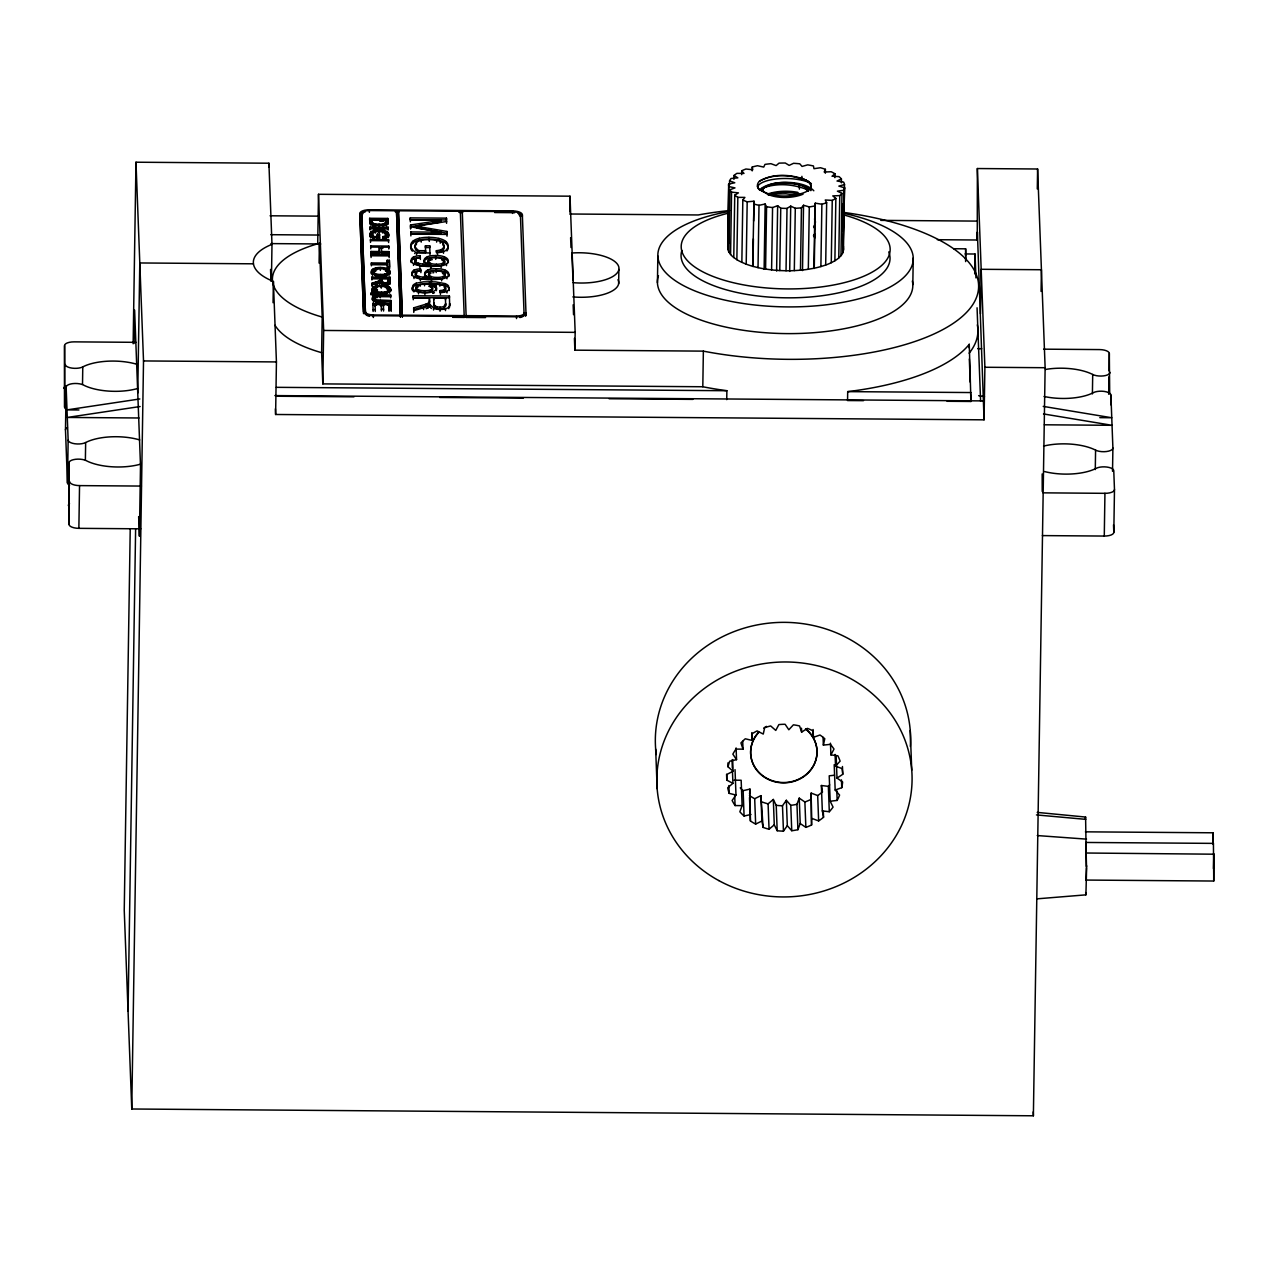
<?xml version="1.0" encoding="UTF-8"?>
<svg xmlns="http://www.w3.org/2000/svg" width="1278" height="1278" viewBox="0 0 1278 1278"><rect width="100%" height="100%" fill="white"/><g stroke="black" fill="none" stroke-linecap="round" stroke-linejoin="round"><path stroke-width="1.5" d="M1085.996 854.471L1085.853 842.458L1213.509 843.384M1213.285 844.039L1213.11 832.793L1085.421 831.834M1086.396 866.196L1086.22 853.017L1213.972 854.199L1213.701 881.037L1086.012 880.063L1085.917 878.593M1086.38 867.155L1085.597 817.057L1037.225 812.393M1086.667 865.845L1085.901 894.856L1085.677 892.571M1086.38 868.113L1086.044 880.031M412.81 290.825A15.464 6.039 0.9 0 1 412.315 289.211L412.778 287.39A14.058 5.495 0.9 0 1 416.181 284.978L430.91 283.46L444.968 285.377A13.259 5.176 0.9 0 1 448.418 287.534L449.265 289.355M412.267 289.211L412.794 285.617A14.058 5.495 0.9 0 1 416.213 283.205L423.353 281.847L435.67 281.895L445 283.604L444.968 285.377M424.232 262.597A13.643 5.336 0.9 0 1 424.184 262.134L424.168 261.878A13.323 5.208 0.9 0 1 427.235 258.603A10.655 4.169 0.9 0 1 432.699 257.357L438.466 257.373A10.911 4.265 0.9 0 1 444.345 258.635L444.76 258.827A13.738 5.368 0.9 0 1 448.003 261.559M424.168 262.134L424.2 260.089A13.323 5.208 0.9 0 1 427.267 256.83A10.655 4.169 0.9 0 1 432.731 255.584L438.482 255.584A10.911 4.265 0.9 0 1 444.361 256.862L444.76 258.827M448.77 275.824L448.546 272.949A13.738 5.368 0.9 0 0 445.319 270.217L444.856 270.041A10.911 4.265 0.9 0 0 438.993 268.763L433.242 268.763A10.655 4.169 0.9 0 0 427.826 270.025A13.323 5.208 0.9 0 0 424.727 273.268L424.695 273.524A13.643 5.336 0.9 0 0 426.085 275.856A11.678 4.553 0.9 0 0 429.568 277.582L429.504 279.355A11.678 4.553 0.9 0 1 426.117 277.63A13.643 5.336 0.9 0 1 424.679 275.313L424.679 275.058A13.323 5.208 0.9 0 1 427.731 271.783A10.655 4.169 0.9 0 1 433.21 270.537L438.961 270.537A10.911 4.265 0.9 0 1 444.84 271.815L445.255 272.006A13.738 5.368 0.9 0 1 448.498 274.738L448.77 275.824A16.023 6.262 0.9 0 1 448.674 276.639M1212.774 843.8L1213.141 832.873M66.744 409.567A9.681 3.786 0.9 0 1 64.619 407.235L64.571 345.571A9.681 3.786 0.9 0 1 74.108 341.865L135.979 342.328M64.619 407.235L64.571 345.571M69.603 485.225A9.681 3.786 0.9 0 1 67.478 482.892L65.482 429.935L66.152 387.186A9.681 3.786 0.9 0 1 72.622 383.64A9.681 3.786 0.9 0 1 83.469 385.045A38.707 15.128 0.9 0 0 137.736 388.48M67.478 482.892L68.149 440.143L66.152 387.186M140.756 528.82L78.869 528.341A9.681 3.786 0.9 0 1 69.06 524.491L69.012 462.828A9.681 3.786 0.9 0 1 75.498 459.297A9.681 3.786 0.9 0 1 86.345 460.703A38.707 15.128 0.9 0 0 140.612 464.138M69.06 524.491L69.012 462.828M78.869 528.341L79.54 485.608A9.681 3.786 0.9 0 1 69.731 481.742M82.511 384.374L82.782 366.898A38.707 15.128 0.9 0 1 136.826 364.262M85.37 460.032L85.658 442.539A38.707 15.128 0.9 0 1 139.685 439.92M130.228 529.268L124.238 910.287L131.762 1109L1033.375 1115.79L1045.132 367.713L1037.608 169L977.366 168.536L977.255 240.008L937.333 239.705M133.136 343.75L135.979 162.21L268.907 163.217L271.99 244.354A67.734 26.471 0.9 0 0 273.396 281.416L276.431 361.93L275.617 414.487L984.06 419.823L984.891 367.265L977.366 168.536M134.094 343.447L134.621 310.091L140.5 465.607L139.398 536.217L138.647 516.616M128.056 1011.026L135.612 529.364M137.752 393.065L139.797 262.964L253.443 263.811M131.762 1109L143.519 360.939L135.979 162.21M268.859 167.098L268.907 163.217M271.415 281.144L271.99 244.354M273.061 302.71L273.396 281.416M317.711 243.778L318.494 194.304L570.004 196.189L575.164 332.36L574.876 350.172L703.363 351.13A193.521 75.61 0.9 0 0 965.385 313.573A193.521 75.61 0.9 0 0 843.752 212.404M319.085 263.108L319.388 243.331A116.106 45.369 0.9 0 0 272.422 279.834M726.735 399.631L726.878 390.717A193.521 75.61 0.9 0 1 702.804 386.755L322.807 383.895L321.625 352.68L322.184 317.056L319.388 243.331M322.807 383.895L323.653 330.459L318.494 194.304M363.463 311.672L359.837 213.522A9.681 3.786 0.9 0 1 369.374 209.8L512.542 210.886A9.681 3.786 0.9 0 1 522.351 214.736L526.057 314.867A9.681 3.786 0.9 0 1 525.434 316.241M369.438 316.305A7.748 3.019 0.9 0 1 365.476 313.653L361.77 213.522A7.748 3.019 0.9 0 1 369.39 210.566L396.484 210.758L400.413 316.944L396.484 210.758M363.527 313.637L359.837 213.522M365.476 313.653L361.77 213.522M369.374 212.34L369.374 209.8M387.729 222.851A22.445 8.77 0.9 0 0 387.857 221.461L387.777 218.426L369.693 218.282L369.661 220.056L387.745 220.199L387.857 223.235A22.445 8.77 0.9 0 1 387.777 224.257M369.949 235.951L369.981 234.178A14.441 5.639 0.9 0 1 371.003 231.909A8.627 3.371 0.9 0 1 374.246 230.391A9.186 3.594 0.9 0 1 379.087 229.928A9.857 3.85 0.9 0 1 384.039 230.471A8.243 3.227 0.9 0 1 387.49 231.989A14.058 5.495 0.9 0 1 388.64 234.225L388.656 235.999A13.419 5.24 0.9 0 1 388.464 237.085M370.013 227.037L370.061 228.155L388.145 228.283L388.113 227.18L370.013 227.037L370.029 229.928L369.997 228.826L388.081 228.954M370.141 224.481L370.157 222.707A17.924 7.013 0.9 0 1 369.821 221.334L369.773 223.123L369.693 218.282M370.508 242.421L370.492 239.529L388.576 239.657L388.624 240.775L370.54 240.631L370.492 239.529M370.716 237.756L370.748 235.967A15.272 5.975 0.9 0 1 369.981 234.178M370.748 248.827L370.732 245.935L388.816 246.079L388.832 248.97M369.981 235.487A14.441 5.639 0.9 0 1 370.971 233.682L371.035 231.909M371.083 225.503L371.115 223.73A9.154 3.578 0.9 0 1 370.189 222.707M371.083 257.533L371.067 254.642L389.151 254.785L389.199 255.888L371.115 255.76L371.067 254.642M370.955 254.354L370.939 251.462L379.47 251.526L379.438 253.316L370.924 253.252M371.866 221.19L371.882 219.401L385.668 219.512L385.732 221.302M371.547 274.067A12.652 4.952 0.9 0 1 371.371 273.268L371.387 271.479A12.045 4.713 0.9 0 1 372.505 269.338M371.387 265.824L371.387 262.933L387.314 263.06L387.33 265.952M375.412 226.893L375.604 223.954A5.671 2.221 0.9 0 1 373.272 223.315A5.288 2.061 0.9 0 1 372.361 222.532L372.313 224.321A14.521 5.671 0.9 0 1 371.978 223.011L371.962 221.222A14.521 5.671 0.9 0 0 372.281 222.548M371.083 294.835L371.115 293.045A18.1 7.077 0.9 0 1 373.288 291.256A12.397 4.84 0.9 0 1 372.074 289.179A11.917 4.649 0.9 0 1 373.128 287.103A8.802 3.435 0.9 0 1 376.419 285.681A9.377 3.658 0.9 0 1 381.259 285.234A9.569 3.738 0.9 0 1 386.164 285.761A8.531 3.339 0.9 0 1 389.55 287.246A12.381 4.84 0.9 0 1 390.748 289.339L390.748 291.128M372.825 235.535A10.655 4.169 0.9 0 0 374.039 236.606L374.055 238.379A10.655 4.169 0.9 0 1 372.793 237.309A11.31 4.425 0.9 0 1 372.106 235.903L372.122 234.114A10.448 4.09 0.9 0 1 372.856 232.548A6.086 2.38 0.9 0 1 375.221 231.43A7.924 3.099 0.9 0 1 379.278 231.11A8.259 3.227 0.9 0 1 382.937 231.43A6.31 2.46 0.9 0 1 384.726 231.973A6.63 2.588 0.9 0 1 386.068 232.884L386.068 234.673A10.48 4.09 0.9 0 1 386.579 235.983A8.882 3.467 0.9 0 1 386.196 237.149A5.144 2.013 0.9 0 1 384.966 237.948A6.534 2.556 0.9 0 1 383.112 238.347M371.93 279.946L371.914 277.054L389.998 277.182L390.109 282.71L389.998 277.182M372.745 226.286L372.777 224.513A7.428 2.907 0.9 0 1 371.099 223.73M372.026 290.953L372.058 289.179M378.352 281.208A20.64 8.067 0.9 0 1 377.601 281.464L372.138 283.093L372.17 286.272L372.122 284.866L377.569 283.253A20.64 8.067 0.9 0 0 378.32 282.997L378.352 281.208A6.438 2.524 0.9 0 0 379.566 280.649A4.84 1.885 0.9 0 0 379.997 280.138M372.904 239.465L372.92 237.692A17.285 6.757 0.9 0 1 370.732 235.983M372.745 237.309L372.777 235.535A11.31 4.425 0.9 0 1 372.122 234.114M372.825 234.337L372.856 232.548M372.553 275.329L372.585 273.556A12.652 4.952 0.9 0 1 371.403 271.479M374.742 225.567A5.671 2.221 0.9 0 1 373.256 225.104L373.304 223.315M372.377 299.931L372.393 298.141A12.636 4.936 0.9 0 1 373.112 296.192M372.761 295.186L372.793 293.413A19.553 7.636 0.9 0 1 374.438 291.975A8.579 3.355 0.9 0 0 377.537 292.95A9.681 3.786 0.9 0 0 381.579 293.285A9.505 3.706 0.9 0 0 386.403 292.854A8.658 3.387 0.9 0 0 389.646 291.432L389.646 293.221M391.196 311.385L391.004 303.509L372.904 303.365L372.888 305.154L376.499 305.186M373.16 287.103L373.128 288.892A8.802 3.435 0.9 0 1 376.403 287.47A9.377 3.658 0.9 0 1 377.505 287.262M373.432 271.495L373.416 273.268A7.908 3.083 0.9 0 1 375.141 271.192A6.518 2.556 0.9 0 1 375.94 270.936M373.128 311.449L373.144 309.659L375.301 309.675L375.285 311.465M371.243 294.611A18.1 7.077 0.9 0 1 373.256 293.045L373.272 291.256M374.246 232.181L374.278 230.407M373.32 316.736L373.352 314.963A7.748 3.019 0.9 0 1 365.492 311.88M373.448 301.912L373.48 300.122A11.438 4.473 0.9 0 1 372.489 298.141M373.352 317.487L373.384 315.714A9.681 3.786 0.9 0 1 363.559 311.864M374.103 289.227L374.087 291.001A8.563 3.339 0.9 0 0 374.598 292.135A10.256 4.01 0.9 0 0 375.604 291.033L375.636 289.259L377.377 289.547L377.345 291.32M374.39 293.748L374.406 291.959M375.205 233.219L375.237 231.446M374.997 301.017L374.773 300.681A12.125 4.745 0.9 0 1 374.582 299.851L374.598 298.062A7.508 2.939 0.9 0 1 375.109 296.847A3.706 1.454 0.9 0 1 376.834 296.145A9.713 3.786 0.9 0 1 380.301 296.017M374.614 292.135L374.63 290.346A8.563 3.339 0.9 0 1 374.119 289.227A7.844 3.067 0.9 0 1 375.844 287.135A6.31 2.46 0.9 0 1 379.262 286.464L383.783 286.528A5.975 2.332 0.9 0 1 386.835 287.246A7.987 3.115 0.9 0 1 388.672 289.323M375.221 271.224L375.237 269.434A6.518 2.556 0.9 0 1 379.566 268.668L384.566 269.019A5.096 1.981 0.9 0 1 386.228 269.546A8.387 3.275 0.9 0 1 388.033 271.623L388.033 273.396A8.291 3.243 0.9 0 1 387.202 274.914A6.278 2.46 0.9 0 1 384.662 275.92A8.131 3.179 0.9 0 1 380.812 276.224L379.566 276.192A6.63 2.588 0.9 0 1 377.713 276M375.077 306.273L375.109 304.499L381.259 304.547L381.355 309.436M375.125 298.637L375.157 296.847M375.189 269.706A7.908 3.083 0.9 0 0 375.349 273.62L375.397 275.377A7.908 3.083 0.9 0 1 373.464 273.268M372.537 271.128A8.85 3.451 0.9 0 1 375.812 269.706L375.86 267.949M375.668 295.138A5.607 2.189 0.9 0 0 373.224 296.224L373.176 297.998A5.607 2.189 0.9 0 1 375.636 296.911L375.7 295.154A11.039 4.313 0.9 0 1 380.221 294.898L390.669 294.946L390.717 296.049L380.301 295.985M375.892 288.94L375.924 287.167M375.844 283.78L375.876 281.991M375.892 276.831L375.924 275.058M375.86 299.835L390.876 300.474L390.86 302.247C388.592 299.26 376.227 305.538 375.86 299.835A3.419 1.342 0.9 0 1 375.444 299.611L374.869 299.004A12.125 4.745 0.9 0 1 374.614 298.062M376.099 302.966L376.131 301.177M376.419 287.486L376.435 285.697M377.329 234.146L377.298 235.935L379.454 235.951L379.486 234.162L377.329 234.146L377.393 238.395L377.425 236.622L374.087 236.59M376.818 297.934L376.85 296.161M377.058 284.834L377.074 283.061L372.202 284.483L372.138 283.093M377.521 294.739L377.553 292.95M375.349 231.957A9.186 3.594 0.9 0 1 379.055 231.701L379.087 229.912M379.071 227.133L379.087 224.193A7.764 3.035 0.9 0 0 383.496 223.842A5.543 2.173 0.9 0 0 385.445 222.755A15.496 6.055 0.9 0 0 385.652 221.302L385.7 223.075L385.668 219.512M379.246 232.868L379.278 231.078M370.732 245.935L370.78 247.053L379.294 247.117L379.438 253.316M379.598 239.529L379.486 234.162M379.422 283.94L379.454 282.15A8.355 3.259 0.9 0 0 380.317 281.479A9.01 3.514 0.9 0 0 381.946 283.333L382.042 285.074M379.534 280.649L379.502 282.422A4.84 1.885 0.9 0 0 379.965 281.927L379.997 278.221L371.962 278.157L371.914 277.054M380.333 270.425L380.349 267.485L382.985 267.629A8.371 3.275 0.9 0 1 387.458 268.668M380.285 297.758L380.221 294.867M380.301 283.269L380.333 281.479M380.445 303.285L380.477 300.394M383.704 277.262A9.521 3.722 0.9 0 1 380.844 277.39L380.844 274.45A8.131 3.179 0.9 0 0 384.71 274.147A6.278 2.46 0.9 0 0 387.202 273.125A8.291 3.243 0.9 0 0 388.033 271.623M381.419 248.906L381.451 247.133L388.863 247.181M381.227 287.007L381.259 285.234M389.039 251.606L389.039 254.498L389.007 253.379L381.595 253.332L381.611 251.542L389.039 251.606L389.071 252.709L370.987 252.581L370.939 251.462M381.227 306.321L381.259 304.547M381.275 288.173L381.307 286.384M381.403 310.985L381.435 309.212L383.592 309.228L383.56 311.001M384.39 294.946A9.505 3.706 0.9 0 1 381.547 295.074L381.531 292.135A8.115 3.163 0.9 0 0 385.381 291.831A6.262 2.444 0.9 0 0 387.873 290.825L387.841 292.614A6.262 2.444 0.9 0 1 386.451 293.301M382.122 280.01L382.154 278.237L388.049 278.284L388.113 282.742L388.145 280.952M382.777 238.395L382.809 236.622A6.534 2.556 0.9 0 0 384.982 236.174A5.144 2.013 0.9 0 0 386.164 235.36A8.882 3.467 0.9 0 0 386.627 234.209A10.48 4.09 0.9 0 0 386.116 232.884M382.905 233.203L382.921 231.43M382.553 283.636A12.013 4.697 0.9 0 1 382.266 282.422L382.25 280.649A12.013 4.697 0.9 0 0 382.585 281.847L382.601 283.62A3.355 1.31 0.9 0 0 383.672 284.307L383.719 282.518M383.352 226.845L383.416 223.794M383.416 239.417L382.809 236.622M384.039 230.471L384.007 232.261A8.243 3.227 0.9 0 1 387.474 233.762L387.49 231.989M383.384 306.337L383.416 304.563L388.879 304.595L389.039 311.369M384.71 233.762L384.742 231.973M384.934 237.948L384.966 236.158M383.384 225.567A5.543 2.173 0.9 0 0 385.429 224.529L385.413 222.739M384.662 275.904L384.694 274.131M385.301 284.531L385.333 282.742M385.333 293.605L385.365 291.815M385.301 285.681L385.333 283.908A4.313 1.693 0.9 0 1 382.074 283.301M385.684 276.927L385.7 275.153A8.738 3.419 0.9 0 0 388.975 273.732A12.205 4.761 0.9 0 0 390.078 271.623M386.18 237.149L386.212 235.36M386.403 225.855L386.435 224.081A8.147 3.179 0.9 0 0 387.665 222.835M386.355 238.81L386.387 237.021A7.348 2.875 0.9 0 0 388.065 235.871M388.001 273.396A8.387 3.275 0.9 0 0 386.244 271.319L386.228 269.562M386.611 235.983L386.643 234.209M390.685 290.697A12.381 4.84 0.9 0 0 389.55 289.02A8.531 3.339 0.9 0 0 386.132 287.55L386.148 285.777M386.355 294.627L386.387 292.838M386.787 289.036L386.819 287.246M371.355 264.722L387.282 264.834L387.202 260.265L389.359 260.281L389.582 268.747M387.649 224.624L387.889 221.334M387.745 220.199L387.777 218.426M387.17 274.914L387.202 273.125M386.691 284.371A2.604 1.022 0.9 0 0 387.346 284.099L387.378 282.326A2.604 1.022 0.9 0 1 383.56 282.518A3.355 1.31 0.9 0 1 382.649 281.847M389.982 274.115A12.205 4.761 0.9 0 0 390.046 273.412L389.966 272.757A10.559 4.122 0.9 0 0 387.474 270.441L387.346 264.163L371.419 264.051L371.387 262.933M388.081 237.66L388.113 235.871A13.419 5.24 0.9 0 0 388.672 234.225M388.129 230.072L388.113 227.18M388.017 280.058L388.049 278.284M388.592 242.548L388.576 239.657M388.017 285.361L388.049 283.572A4.777 1.869 0.9 0 0 389.726 282.646A16.774 6.55 0.9 0 0 390.062 280.936M388.8 247.852L388.816 246.079M389.167 257.677L389.151 254.785M388.704 291.112L388.72 289.339A8.163 3.195 0.9 0 1 387.905 290.825M388.959 275.521L388.991 273.732M387.458 266.958L389.614 266.974L389.359 260.281M388.879 304.595L388.975 309.707M389.518 289.02L389.55 287.246M389.726 282.646L389.694 284.419A16.774 6.55 0.9 0 0 390.03 282.71M390.078 273.412L389.998 270.984A10.559 4.122 0.9 0 0 387.49 268.668M390.685 297.838L390.669 294.946M391.148 309.851L390.876 300.474M398.416 210.774L402.346 316.96L398.416 210.774L460.336 211.237L464.249 317.423L452.652 317.327M410.286 217.883L410.27 219.672L446.437 219.944L446.469 218.155L410.286 217.883L410.35 221.845M410.558 224.976L410.605 228.714L410.558 224.976L441.086 220.295L441.054 222.068L410.526 226.749L441.102 232.181L441.086 233.954L410.797 233.73L410.829 231.957L441.102 232.181M410.685 247.597L410.717 245.823A28.883 11.278 0.9 0 1 412.762 241.286L412.81 243.092A28.883 11.278 0.9 0 0 410.733 247.293M410.877 235.903L410.829 231.957M411.244 262.118L411.26 260.329A14.266 5.575 0.9 0 1 413.337 257.07M412.235 251.207L412.267 249.418A30.56 11.933 0.9 0 1 410.717 245.823M413.513 265.393L413.545 263.603A16.103 6.294 0.9 0 1 411.34 260.329M413.465 258.891L413.497 257.102A9.617 3.754 0.9 0 1 418.992 255.712L420.031 255.648L420.398 259.45M413.241 295.745L413.209 297.534L449.393 297.806L449.409 296.017L413.241 295.745L413.289 299.755M413.992 270.281L413.96 272.07A9.617 3.754 0.9 0 1 419.472 270.68C421.021 271.224 421.069 268.108 419.504 268.891A9.617 3.754 0.9 0 0 413.96 270.265M426.101 304.068A41.279 16.135 0.9 0 1 424.6 304.579L413.705 307.838L413.673 309.611L424.584 306.369A41.279 16.135 0.9 0 0 426.069 305.857L426.101 304.068A12.876 5.032 0.9 0 0 428.529 302.966A9.697 3.786 0.9 0 0 429.392 301.943A17.269 6.741 0.9 0 0 429.504 301.097L429.408 298.093L413.321 297.966M413.928 291.943L413.96 290.17A15.464 6.039 0.9 0 1 412.331 287.422M414.008 278.556L414.04 276.783A16.103 6.294 0.9 0 1 411.836 273.508L411.74 275.281A16.103 6.294 0.9 0 0 411.804 275.521M413.768 312.423L413.705 307.838M428.801 266.175L428.194 266.191A19.154 7.476 0.9 0 1 422.746 265.84A14.665 5.735 0.9 0 1 418.449 265.073A8.275 3.243 0.9 0 1 415.941 263.859A9.489 3.706 0.9 0 1 414.951 262.182L414.951 260.408A7.956 3.115 0.9 0 1 416.117 258.571A7.205 2.812 0.9 0 1 420.43 257.709M418.817 252.453A21.311 8.323 0.9 0 1 416.388 250.312A22.621 8.834 0.9 0 1 414.999 247.485L415.031 245.711A20.895 8.163 0.9 0 1 416.468 242.564A12.157 4.745 0.9 0 1 421.213 240.328M416.932 228.107C413.305 226.174 419.264 225.391 421.165 225.375L446.597 221.525L446.469 218.155M415.414 275.361L415.446 273.572M415.925 263.859L415.957 262.086A9.489 3.706 0.9 0 1 414.983 260.408M416.181 260.377L416.197 258.603M416.293 250.328L416.324 248.539A22.621 8.834 0.9 0 1 415.015 245.711M416.452 244.354L416.484 242.58M415.941 289.211L415.973 287.438A9.361 3.658 0.9 0 1 417.011 285.713A8.035 3.131 0.9 0 1 420.174 284.467A9.154 3.578 0.9 0 1 424.584 284.036A7.476 2.923 0.9 0 1 430.382 285.042A9.281 3.626 0.9 0 1 432.555 287.47L432.555 289.259A8.898 3.483 0.9 0 1 430.558 291.64A7.317 2.86 0.9 0 1 426.341 292.438L423.146 292.438A7.924 3.099 0.9 0 1 418.273 291.528A8.371 3.275 0.9 0 1 415.941 289.211A9.361 3.658 0.9 0 1 416.979 287.486L417.011 285.713M416.596 254.642L416.628 252.852A34.57 13.515 0.9 0 1 412.251 249.434M416.197 284.994L416.229 283.205M429.009 279.355L428.817 279.355A19.154 7.476 0.9 0 1 423.258 279.003A14.665 5.735 0.9 0 1 418.944 278.253A8.275 3.243 0.9 0 1 416.436 277.038L416.452 275.249A8.275 3.243 0.9 0 0 418.992 276.447A14.665 5.735 0.9 0 0 423.29 277.198A19.154 7.476 0.9 0 0 428.721 277.582L429.2 277.582M416.676 273.556L416.708 271.767M418.481 265.057L418.513 263.268A8.275 3.243 0.9 0 1 415.957 262.086M418.321 291.512L418.337 289.723A8.371 3.275 0.9 0 1 415.973 287.438M418.928 250.664L418.912 252.437L425.59 252.485L425.622 250.712L418.928 250.664A21.311 8.323 0.9 0 1 416.404 248.539M418.497 293.876L418.529 292.087A11.885 4.649 0.9 0 1 413.944 290.17M419.312 238.283L419.296 240.056A18.387 7.189 0.9 0 1 428.913 239.098A19.697 7.7 0.9 0 1 438.817 240.2A16.486 6.438 0.9 0 1 445.734 243.219L445.75 241.446A16.486 6.438 0.9 0 0 438.865 238.411A19.697 7.7 0.9 0 0 428.929 237.309A18.387 7.189 0.9 0 0 419.296 238.267A17.253 6.741 0.9 0 0 412.89 241.318M418.976 278.221L419.008 276.447M419.855 267.533L419.887 265.744A13.611 5.32 0.9 0 1 413.481 263.619M420.031 255.648L419.999 257.421L418.976 257.501A9.617 3.754 0.9 0 0 413.433 258.875A14.266 5.575 0.9 0 0 411.372 262.118A16.103 6.294 0.9 0 0 411.324 262.565M420.158 286.256L420.174 284.467M420.366 280.697L420.382 278.923A13.611 5.32 0.9 0 1 413.976 276.799M421.165 225.375L421.133 227.149L419.871 227.34M420.893 272.629L420.526 268.827M421.213 242.133L421.245 240.344M421.676 227.117L446.965 231.462L446.949 233.235L421.644 228.89L421.676 227.117L415.845 226.142M421.133 307.439L421.165 305.65M422.746 265.84L422.778 264.051A14.665 5.735 0.9 0 1 418.481 263.284M423.258 279.003L423.274 277.23M423.545 309.564L423.577 307.774A26.614 10.4 0.9 0 0 428.354 305.969A16.71 6.534 0.9 0 0 430.031 304.611L434.248 308.525A8.419 3.291 0.9 0 0 440.079 309.468A9.186 3.594 0.9 0 0 445.495 308.797A9.553 3.738 0.9 0 0 448.85 306.944L449.249 306.289A39.953 15.608 0.9 0 0 449.632 303.509L449.664 305.298A39.953 15.608 0.9 0 1 449.505 307.279M424.568 292.486L424.584 290.697L426.373 290.665A7.317 2.86 0.9 0 0 430.526 289.834L430.478 291.608M424.552 285.825L424.584 284.051M424.663 275.313L424.695 273.524M425.43 245.775L425.414 247.549L429.712 247.581L429.743 245.807L425.43 245.775L425.59 252.485M424.887 294.611L424.903 292.822A12.333 4.824 0.9 0 1 418.529 292.087M426.069 277.63L426.101 275.856M427.299 258.635L427.331 256.846M427.795 271.799L427.826 270.025M428.194 266.191L428.226 264.402A19.154 7.476 0.9 0 1 422.778 264.051M430.255 265.089A8.914 3.483 0.9 0 1 428.146 262.693L428.114 260.904A9.281 3.626 0.9 0 1 430.111 258.476A7.333 2.86 0.9 0 1 435.351 257.581L435.75 259.37M428.913 239.098L428.929 237.309M428.29 307.742L428.322 305.953M428.817 279.355L428.753 277.582M428.577 275.856L428.609 274.083M429.28 241.414L429.312 239.641A16.502 6.454 0.9 0 1 436.629 240.328A12.62 4.936 0.9 0 1 440.239 241.43A13.243 5.176 0.9 0 1 442.891 243.251L442.923 245.025A20.959 8.195 0.9 0 1 443.945 247.676A17.764 6.933 0.9 0 1 443.194 249.993A10.304 4.026 0.9 0 1 440.734 251.606A13.084 5.112 0.9 0 1 436.325 252.469L436.373 250.712L437.619 254.546M426.037 305.825A12.876 5.032 0.9 0 0 428.497 304.739L428.481 302.95M425.638 262.677A11.678 4.553 0.9 0 0 429.073 264.418L429.073 266.175A11.678 4.553 0.9 0 1 425.606 264.45L425.606 262.677A13.643 5.336 0.9 0 1 424.216 260.361M428.434 304.723A9.697 3.786 0.9 0 0 429.36 303.717L429.52 300.793M429.408 298.093L429.488 302.87A17.269 6.741 0.9 0 1 429.376 303.717M429.632 283.444L429.648 281.671M429.983 254.737L429.743 245.807M430.366 263.284L430.335 265.073A7.301 2.86 0.9 0 0 434.568 265.952L437.763 266.016A7.732 3.019 0.9 0 0 442.46 265.153A8.515 3.323 0.9 0 0 444.584 262.869L444.616 261.079A8.994 3.514 0.9 0 0 442.124 258.635L442.076 260.424M430.191 258.507L430.159 260.297A9.281 3.626 0.9 0 0 428.13 262.677M430.079 304.627L430.414 307.279M430.319 285.074L430.287 286.847A7.476 2.923 0.9 0 0 428.801 286.304M430.654 273.46L430.686 271.687M430.83 278.237L430.862 276.463M430.958 268.316L430.974 266.527A42.653 16.662 0.9 0 1 426.165 266.399L419.887 265.744M436.453 289.547A14.857 5.815 0.9 0 0 435.207 287.406A11.933 4.665 0.9 0 0 431.501 285.537L431.533 283.748A33.388 13.052 0.9 0 1 434.68 283.844L439.888 284.403A10.831 4.233 0.9 0 1 444.44 285.952A8.866 3.467 0.9 0 1 445.607 287.742L445.607 289.531M431.453 281.495L431.485 279.706A42.653 16.662 0.9 0 1 426.66 279.578L420.382 278.923M432.907 293.381L432.922 291.608A10.623 4.154 0.9 0 1 427.395 292.758L424.903 292.822M433.53 310.027L433.561 308.254M433.689 299.899L433.721 298.125L445.495 298.205L445.639 306.017L444.153 308.094A5.208 2.029 0.9 0 1 440.047 308.972A5.208 2.029 0.9 0 1 436.836 308.445L436.852 306.672A5.208 2.029 0.9 0 0 440.063 307.167A5.208 2.029 0.9 0 0 444.169 306.305L445.702 303.573L445.671 305.346M434.536 307.135A24.01 9.377 0.9 0 1 433.977 304.723L433.913 302.934A24.01 9.377 0.9 0 0 434.568 305.346M435.191 287.406L435.223 285.617A11.933 4.665 0.9 0 0 431.533 283.748M435.846 257.245L435.862 255.472M436.245 272.549L435.846 270.76A7.333 2.86 0.9 0 0 430.638 271.671M436.341 270.425L436.357 268.652M436.373 266.032L436.405 264.258L437.779 264.226A7.732 3.019 0.9 0 0 442.492 263.38A8.515 3.323 0.9 0 0 444.616 261.079M436.597 242.117L436.629 240.328M436.469 289.691L436.485 287.901A14.857 5.815 0.9 0 0 435.223 285.617M430.798 278.253A7.301 2.86 0.9 0 0 435.063 279.131C437.619 280.186 436.022 276.815 438.29 277.406A7.732 3.019 0.9 0 0 442.987 276.559A8.515 3.323 0.9 0 0 445.111 274.259A8.994 3.514 0.9 0 0 442.635 271.815M438.817 240.2L438.833 238.427M440.223 243.203L440.255 241.43M439.856 286.192L439.888 284.403M440.031 292.358L440.063 290.569A8.323 3.243 0.9 0 0 443.897 289.85M440.67 251.574L440.702 249.801A10.304 4.026 0.9 0 0 443.115 248.204L443.146 249.993M440.031 308.925L440.063 307.151M440.047 311.241L440.079 309.468M440.431 294.435L440.063 290.569M441.134 267.677L441.15 265.904A12.86 5.016 0.9 0 0 446.517 263.875A16.023 6.262 0.9 0 0 448.274 260.872L448.035 259.785A13.738 5.368 0.9 0 0 444.824 257.038M441.629 280.856L441.661 279.067A12.86 5.016 0.9 0 0 447.012 277.038A16.023 6.262 0.9 0 0 448.77 274.051M442.428 265.153L442.46 263.364M442.571 273.604L442.603 271.831M436.868 279.211L438.258 279.195A7.732 3.019 0.9 0 0 442.971 278.332L442.955 276.543M443.498 253.3L443.53 251.526A15.112 5.911 0.9 0 1 437.619 252.74M444.025 247.676L444.041 245.887A17.764 6.933 0.9 0 1 443.21 248.22M443.786 291.592L443.817 289.818A8.035 3.147 0.9 0 0 445.607 287.742M444.393 285.968L444.361 287.742A8.866 3.467 0.9 0 1 445.575 289.531A8.035 3.147 0.9 0 1 443.849 291.608A8.323 3.243 0.9 0 1 440.335 292.295M444.153 308.094L444.185 306.305M442.971 278.332A8.515 3.323 0.9 0 0 445.079 276.048L445.127 274.259M445.255 272.006L445.287 270.233M445.479 299.995L445.495 298.205M446.565 223.315L446.597 221.525M445.463 310.586L445.495 308.797M446.469 265.648L446.501 263.875M446.965 251.015L446.996 249.226A14.681 5.735 0.9 0 1 443.61 251.558M447.044 236.174L446.965 231.462M446.981 278.828L446.996 277.038M447.012 292.95L447.044 291.16A14.33 5.607 0.9 0 0 449.185 287.901M447.715 249.849A26.822 10.48 0.9 0 0 448.067 247.708L448.147 245.919A28.132 10.991 0.9 0 0 445.862 241.43M448.29 260.872L448.259 262.661L448.019 261.559M448.834 308.733L448.85 306.944M449.281 289.675L448.434 285.761A13.259 5.176 0.9 0 0 445.016 283.588M460.304 213.027L460.336 211.237M462.237 213.043L462.269 211.253L512.574 211.637A7.748 3.019 0.9 0 1 520.418 214.72L524.108 314.851A7.748 3.019 0.9 0 1 519.842 317.535M464.249 317.423L464.281 315.634L402.378 315.171M485.528 317.583L466.182 317.439L466.214 315.65L516.52 316.033A7.748 3.019 0.9 0 0 524.14 313.062L524.108 314.851M512.542 213.426L512.542 210.886M516.52 318.573L516.52 316.033M520.418 214.72L520.386 216.509A7.748 3.019 0.9 0 0 518.98 214.784M522.351 214.736L522.319 216.525A9.681 3.786 0.9 0 0 517.989 213.362M526.057 314.867L526.073 313.078A9.681 3.786 0.9 0 1 516.552 316.784L373.384 315.714M569.764 212.02L570.004 196.189M618.648 283.7L618.871 269.466M657.435 282.726L657.851 256.015M702.804 386.755L703.363 351.13M825.396 169.335L824.182 172.035L831.163 171.747A58.053 22.684 0.9 0 1 834.933 173.76L832.026 176.236L839.039 176.636A58.053 22.684 0.9 0 1 841.435 178.936L837.026 181.029L843.624 182.099A58.053 22.684 0.9 0 1 844.502 184.543L838.863 186.125L844.614 187.786L842.937 252.549A58.053 22.684 0.9 0 1 841.004 255.68L838.767 257.948A58.053 22.684 0.9 0 1 834.885 260.76L831.275 262.709A58.053 22.684 0.9 0 1 825.684 265.041L820.891 266.559A58.053 22.684 0.9 0 1 813.958 268.252L808.319 269.259A58.053 22.684 0.9 0 1 800.459 270.201L794.309 270.616A58.053 22.684 0.9 0 1 786.034 270.76L779.772 270.553A58.053 22.684 0.9 0 1 771.592 269.882L765.586 269.083A58.053 22.684 0.9 0 1 758.03 267.645L752.678 266.287A58.053 22.684 0.9 0 1 746.208 264.163L741.847 262.341A58.053 22.684 0.9 0 1 736.863 259.69L733.764 257.517A58.053 22.684 0.9 0 1 730.585 254.466L728.939 252.085A58.053 22.684 0.9 0 1 727.773 248.859L728.668 184.064L734.786 182.77L729.578 180.853A58.053 22.684 0.9 0 1 731.048 178.489L737.837 177.85L733.987 175.485A58.053 22.684 0.9 0 1 736.927 173.361L743.972 173.409L741.719 170.773A58.053 22.684 0.9 0 1 745.937 169.015L752.79 169.75L752.263 167.003A58.053 22.684 0.9 0 1 757.503 165.725L763.733 167.083L764.963 164.399A58.053 22.684 0.9 0 1 770.906 163.68L776.129 165.597L779.037 163.137A58.053 22.684 0.9 0 1 785.299 163.025L789.165 165.373L793.59 163.296A58.053 22.684 0.9 0 1 799.772 163.808L802.057 166.428L807.696 164.862A58.053 22.684 0.9 0 1 813.431 165.948L813.974 168.696L820.492 167.737A58.053 22.684 0.9 0 1 825.396 169.335L825.332 173.233M727.773 248.859L728.748 186.524A58.053 22.684 0.9 0 1 728.668 184.064M727.677 246.398A58.053 22.684 0.9 0 1 728.604 243.187L729.083 212.02M729.514 184.751L729.578 180.853M728.939 252.085L729.914 189.751L734.978 187.898L728.748 186.524M730.585 254.466L731.559 192.131A58.053 22.684 0.9 0 1 729.914 189.751M733.923 179.383L733.987 175.485M733.764 257.517L734.738 195.167L738.412 192.866L731.559 192.131M736.863 259.69L737.837 197.355A58.053 22.684 0.9 0 1 734.738 195.167M741.655 174.671L741.719 170.773M741.847 262.341L742.822 200.007L744.882 197.403L737.837 197.355M746.208 264.163L747.183 201.828A58.053 22.684 0.9 0 1 742.822 200.007M752.199 170.885L752.263 167.003M752.678 266.287L753.988 201.205L747.183 201.828M752.966 266.511L753.397 238.794M753.669 220.998L753.988 201.205M758.03 267.645L759.004 205.311A58.053 22.684 0.9 0 1 753.653 203.953M762.199 191.317L762.231 188.665A24.474 10.384 -2.3 0 0 777.599 196.988A24.474 10.384 -2.3 0 0 803.031 194.208M764.116 269.338L765.139 204.033L759.004 205.311M765.586 269.083L766.576 206.748L765.139 204.033M771.592 269.882L772.567 207.547L777.647 205.694L780.746 208.218A58.053 22.684 0.9 0 0 787.008 208.41L790.715 206.125L795.299 208.282A58.053 22.684 0.9 0 0 801.434 207.867L803.527 205.263L809.293 206.924A58.053 22.684 0.9 0 0 814.933 205.918L815.284 203.17L821.882 204.224A58.053 22.684 0.9 0 0 826.658 202.707L825.237 199.991L832.25 200.374A58.053 22.684 0.9 0 0 835.86 198.425L832.777 195.901L839.758 195.598A58.053 22.684 0.9 0 0 841.978 193.345L837.409 191.189L843.927 190.214A58.053 22.684 0.9 0 0 844.614 187.786M776.609 271L777.647 205.694M779.772 270.553L780.746 208.218M786.034 270.76L787.008 208.41M789.692 271.431L790.715 206.125M794.309 270.616L795.299 208.282M799.373 189.128L799.437 185.23M800.459 270.201L801.434 207.867M801.833 180.294L801.897 176.332M802.504 270.569L803.527 205.263M808.319 269.259L809.293 206.924M810.332 189.815A24.474 10.943 0.1 0 0 811.019 187.227L811.035 185.901M813.958 268.252L814.933 205.918M814.262 268.476L815.284 203.17M815.092 235.487L815.124 234.369L814.629 236.877M815.236 226.573L815.252 225.455L814.773 227.963M820.891 266.559L821.882 204.224M825.684 265.041L826.658 202.707M831.275 262.709L832.25 200.374M834.869 177.658L834.933 173.76M834.885 260.76L835.86 198.425M838.767 257.948L839.758 195.598M841.371 182.834L841.435 178.936M841.004 255.68L841.978 193.345M842.857 230.791L843.272 203.522M842.937 252.549L843.927 190.214M843.64 250.121A58.053 22.684 0.9 0 0 843.512 246.878L844.502 184.543M947.062 401.276L970.945 401.468L969.251 344.309A193.521 75.61 0.9 0 1 847.697 391.627L847.554 400.541L863.481 400.653M912.811 284.643L913.243 257.932M965.529 255.951L965.641 248.827L953.707 248.731M969.203 347.872L969.251 344.309M974.715 273.939L975.034 254.018L965.066 253.939M977.255 240.008L977.382 231.973L984.06 419.823M980.482 313.813L981.185 269.291L1041.426 269.738L1041.075 291.432M1037.289 188.936L1037.608 169M1042.225 491.439L1042.177 473.946M1092.402 393.912L1092.706 374.486A38.707 15.128 0.9 0 0 1045.484 369.454M1095.278 469.569L1095.581 450.144A38.707 15.128 0.9 0 0 1043.551 446.102M1042.401 535.594L1104.272 536.057L1104.943 493.324A9.681 3.786 0.9 0 0 1114.48 489.602L1113.761 470.687A9.681 3.786 0.9 0 0 1107.02 467.061A9.681 3.786 0.9 0 0 1096.268 468.291A38.707 15.128 0.9 0 1 1044.509 471.55M1108.681 394.247L1108.953 376.754M1109.048 370.924L1109.32 353.431A9.681 3.786 0.9 0 0 1099.511 349.581L1043.615 349.166M1109.703 393.72L1109.32 353.431M1110.742 404.759L1110.901 395.046A9.681 3.786 0.9 0 0 1104.144 391.403A9.681 3.786 0.9 0 0 1093.393 392.65A38.707 15.128 0.9 0 1 1044.046 396.468M1112.531 471.31L1112.898 448.003L1110.901 395.046M1104.272 536.057A9.681 3.786 0.9 0 0 1113.809 532.351L1114.48 489.602M1213.461 868.641L1213.908 853.976M1086.108 854.391L1086.252 853.097M1085.373 818.607L1085.597 817.057M1213.429 844.039L1213.749 880.989M749.579 793.957L749.978 789.101L743.125 790.651A58.053 53.42 -2.2 0 1 740.25 787.871M749.451 795.571A58.053 53.42 -2.2 0 0 754.691 798.702L760.921 795.635L761.88 821.019L755.649 824.086A58.053 53.42 -2.2 0 1 750.41 820.955L749.978 789.101M805.859 827.377L804.884 801.993L799.245 798.143L800.204 823.527L805.859 827.377A58.053 53.42 -2.2 0 0 811.578 824.965L811.163 793.111L817.68 795.539A58.053 53.42 -2.2 0 0 822.585 791.881M811.578 824.965L811.163 793.111M834.199 764.659L835.173 790.044L841.755 787.695A58.053 53.42 -2.2 0 0 842.633 781.96L836.994 778.094L842.745 774.324A58.053 53.42 -2.2 0 0 842.058 768.589L835.54 766.145L840.109 761.161A58.053 53.42 -2.2 0 0 837.873 755.777L830.908 754.899L833.991 749.052A58.053 53.42 -2.2 0 0 830.365 744.355L823.367 745.106L824.773 738.732A58.053 53.42 -2.2 0 0 819.997 735.01L813.399 737.342L813.048 730.872A58.053 53.42 -2.2 0 0 807.408 728.364L801.641 732.134L799.549 725.952A58.053 53.42 -2.2 0 0 793.398 724.818L788.83 729.77L785.123 724.275A58.053 53.42 -2.2 0 0 778.861 724.594L775.762 730.425L770.682 725.952A58.053 53.42 -2.2 0 0 764.675 727.693L763.254 734.067L757.119 730.904A58.053 53.42 -2.2 0 0 751.768 733.955L752.103 740.425L745.298 738.78A58.053 53.42 -2.2 0 0 740.936 742.949L743.013 749.148L735.968 749.1A58.053 53.42 -2.2 0 0 732.853 754.148L736.543 759.659L729.69 761.225A58.053 53.42 -2.2 0 0 728.045 766.816L733.109 771.289L726.878 774.388A58.053 53.42 -2.2 0 0 726.799 780.155L732.917 783.334L727.709 787.743A58.053 53.42 -2.2 0 0 729.179 793.366L735.984 795.028L735.026 769.644M734.115 780.187L741.16 780.251L742.119 805.635L739.85 811.786A58.053 53.42 -2.2 0 0 744.084 816.035L750.937 814.485M791.737 830.716L790.778 805.332L786.353 800.3L787.312 825.684L791.737 830.716A58.053 53.42 -2.2 0 0 797.919 829.678L796.961 804.293L799.245 798.143M797.919 829.678L800.204 823.527M728.604 243.187L729.067 242.293M735.984 795.028L732.134 800.491A58.053 53.42 -2.2 0 0 735.074 805.571L742.119 805.635M761.88 821.019L763.11 827.393A58.053 53.42 -2.2 0 0 769.052 829.23L768.094 803.846L773.318 799.453L774.276 824.837L777.184 830.732A58.053 53.42 -2.2 0 0 783.446 831.131L782.487 805.747L786.353 800.3M783.446 831.131L787.312 825.684M769.052 829.23L774.276 824.837M759.467 189.543A29.218 11.422 0.9 0 1 759.499 181.156C771.752 173.856 787.52 174.175 800.843 178.169A24.378 9.521 0.9 0 1 801.434 193.505C787.919 197.467 771.848 197.163 759.691 189.767M759.499 181.156C774.388 172.834 793.782 174.846 808.926 181.572M761.992 188.377C776.209 182.738 792.759 183.936 806.833 189.495M413.8 310.634L423.577 307.774M441.15 265.904L430.974 266.527M441.661 279.067L431.485 279.706M139.813 398.96L66.999 409.887L78.948 409.966M140.101 406.532L67.287 417.443L138.998 417.986M418.721 227.516L416.82 227.788M834.47 775.235L829.214 775.81L830.173 801.21L833.064 807.105A58.053 53.42 -2.2 0 1 829.31 811.738L822.329 810.891L821.371 785.507L828.352 786.353A58.053 53.42 -2.2 0 0 829.662 784.852M830.173 801.21L837.17 800.427A58.053 53.42 -2.2 0 0 839.566 795.076L835.173 790.044M1037.496 898.801L1085.869 894.856M440.463 292.646L440.974 292.614A9.905 3.866 0.9 0 0 447.076 291.176M774.787 194.016L785.922 193.777L797.137 195.294M429.041 264.402L428.226 264.402M395.19 211.781L399.167 211.813M458.818 212.26L462.796 212.292M494.618 212.531L512.51 212.659A9.681 3.786 0.9 0 1 514.667 212.771M569.732 214.001L698.219 214.96A193.521 75.61 0.9 0 1 729.706 210.503M270.089 215.79L317.982 216.142M880.75 220.375L976.536 221.094M410.366 220.056L441.086 220.295M379.726 221.254L383.672 221.286M433.37 222.021L441.054 222.068M373.655 229.96L384.502 230.04M410.909 234.13L447.076 234.401M270.792 234.689L318.701 235.056M372.92 237.692L379.63 237.74M270.904 243.603L320.746 243.97M379.758 247.788L383.368 247.82M416.628 252.852L430.015 252.964M387.17 262.054L389.327 262.07M371.882 278.828L389.966 278.971M390.653 296.72L380.189 296.656A11.039 4.313 0.9 0 0 375.636 296.895M390.924 301.576L380.477 301.496A11.23 4.393 0.9 0 1 376.099 301.225A5.863 2.284 0.9 0 1 373.527 300.122M380.125 305.202L383.735 305.234M387.346 305.266L390.972 305.282M389.071 309.58L391.228 309.596M373.352 314.963L400.429 315.155M323.653 330.459L575.164 332.36M977.734 348.67L981.728 348.702M143.519 360.939L276.431 361.93M984.891 367.265L1045.132 367.713M276.352 387.33L726.878 390.717M847.697 391.627L971.088 392.554M274.898 395.589L983.341 400.909M276.208 396.228L353.958 396.819M439.68 397.458L523.405 398.097M609.127 398.736L692.852 399.375M1099.815 417.65L1111.764 417.746L1043.231 406.388M1044.334 424.791L1112.052 425.302L1043.519 413.944M79.54 485.608L141.427 486.071M1043.072 492.845L1104.943 493.324M436.405 264.258L434.584 264.179A7.301 2.86 0.9 0 1 430.335 263.3A8.914 3.483 0.9 0 1 428.162 260.904M380.844 274.45L379.582 274.419A6.63 2.588 0.9 0 1 375.365 273.604M436.9 277.422L435.079 277.358A7.301 2.86 0.9 0 1 430.83 276.463M424.584 290.697L423.178 290.665A7.924 3.099 0.9 0 1 418.305 289.739M381.531 292.135L378.911 291.975A6.182 2.412 0.9 0 1 375.7 291.112L375.684 292.902A6.182 2.412 0.9 0 0 376.786 293.333M436.309 285.729L434.648 285.617A33.388 13.052 0.9 0 0 431.501 285.537M1037.241 835.556L1086.524 839.135M1036.458 814.917L1085.773 819.358M417.235 228.155L421.644 228.89M978.629 395.669L984.491 396.643M431.565 232.324L441.086 233.954M371.115 293.045L372.793 293.413M812.121 818.495L818.639 820.923A58.053 53.42 -2.2 0 0 823.543 817.265L823.32 811.418M375.093 301.113L375.428 301.384A3.419 1.342 0.9 0 0 375.828 301.608M431.325 308.525L430.574 307.551M773.318 799.453L776.225 805.332L777.184 830.732M842.857 244.897L843.512 246.878M760.921 795.635L763.11 827.393M821.371 785.507L822.281 790.283M822.329 810.891L823.543 817.265M1113.521 524.795L1113.809 532.351M1033.231 1111.876L1033.375 1115.79M975.034 254.018L975.945 277.901M977.063 307.774L980.609 401.34M965.641 248.827L966.088 260.408M965.497 257.725L965.641 261.591M969.331 359.006L970.21 382.17M970.657 393.736L970.945 401.468M910.24 730.537L911.741 770.187M842.458 766.512L842.745 774.324M841.451 779.884L841.755 787.695M836.179 756.624L836.994 778.094M836.802 790.667L837.17 800.427M835.093 754.419L835.54 766.145M830.46 743.189L830.908 754.899M828.352 786.353L829.31 811.738M823.064 737.294L823.367 745.106M817.68 795.539L818.639 820.923M813.112 729.53L813.399 737.342M801.498 728.22L801.641 732.134M754.691 798.702L755.649 824.086M751.799 732.614L752.103 740.425M749.515 797.52L750.41 820.955M742.71 741.336L743.013 749.148M743.125 790.651L744.084 816.035M736.096 747.934L736.543 759.659M734.706 795.811L735.074 805.571M732.661 759.579L733.109 771.289M732.022 759.899L732.326 767.711M732.47 771.624L732.917 783.334M727.901 762.902L728.045 766.816M728.891 785.555L729.179 793.366M726.575 774.308L726.799 780.155M655.662 749.116L657.164 788.75M573.007 280.681L571.969 253.012A38.707 15.128 0.9 0 1 618.967 268.188A38.707 15.128 0.9 0 1 573.087 282.662M570.627 237.676L570.994 247.533M573.167 304.803L573.534 314.66M574.429 338.335L574.876 350.172M462.269 211.253L466.182 317.439M449.409 296.017L449.664 305.298M433.721 298.125L433.881 304.723M387.202 260.265L387.314 263.06M381.451 247.133L381.595 253.332M383.416 304.563L383.512 309.452M382.154 278.237L382.218 282.422M379.294 247.117L379.47 251.526M379.997 278.221L380.045 279.674A8.627 3.371 0.9 0 1 380.029 280.026L380.029 281.495A8.627 3.371 0.9 0 1 379.997 281.815M371.882 219.401L371.93 222.995M375.109 304.499L375.205 309.739M372.904 303.365L373.064 309.867M270.553 269.434L271 281.112M275.393 408.816L275.617 414.487M810.603 799.581A58.053 53.42 -2.2 0 1 804.884 801.993M796.961 804.293A58.053 53.42 -2.2 0 1 790.778 805.332M782.487 805.747A58.053 53.42 -2.2 0 1 776.225 805.332M768.094 803.846A58.053 53.42 -2.2 0 1 762.151 802.009M805.587 728.779A33.212 30.56 -2.2 0 1 808.894 771.864A33.212 30.56 -2.2 0 1 762.055 775.171A33.212 30.56 -2.2 0 1 758.749 732.086M805.603 729.115A33.212 30.56 -2.2 0 1 808.894 772.216A33.212 30.56 -2.2 0 1 762.071 775.522A33.212 30.56 -2.2 0 1 758.765 732.422M763.717 728.125A33.212 30.56 -2.2 0 1 766.465 726.383M656.237 754.547A127.64 117.464 -2.2 0 1 779.308 622.418A127.64 117.464 -2.2 0 1 910.335 746.384M359.805 215.295A9.681 3.786 0.9 0 1 365.157 211.924M361.738 215.311A7.748 3.019 0.9 0 1 363.032 213.618M414.999 262.182A7.956 3.115 0.9 0 1 415.941 260.456M411.899 273.508A14.266 5.575 0.9 0 1 413.832 270.249M411.883 275.281A14.266 5.575 0.9 0 1 413.8 272.022M416.42 275.265A9.489 3.706 0.9 0 1 415.478 273.572A7.956 3.115 0.9 0 1 416.612 271.751A7.205 2.812 0.9 0 1 420.925 270.888M416.388 277.038A9.489 3.706 0.9 0 1 415.462 275.361A7.956 3.115 0.9 0 1 415.973 274.019M449.185 290.41A14.33 5.607 0.9 0 1 449.137 290.633M436.469 287.901A13.659 5.336 0.9 0 1 433.418 291.448M436.437 290.202A13.659 5.336 0.9 0 1 436.309 290.697M434.456 292.662A13.659 5.336 0.9 0 1 433.386 293.237M414.999 247.485A20.895 8.163 0.9 0 1 415.925 244.913M421.181 240.296A15.847 6.198 0.9 0 1 429.312 239.689M443.019 243.235A20.959 8.195 0.9 0 1 443.977 245.887M440.75 249.817A13.084 5.112 0.9 0 1 436.357 250.68M448.099 245.919A26.822 10.48 0.9 0 1 447.044 249.242M445.83 243.203A28.132 10.991 0.9 0 1 448.035 247.708M412.858 243.092A17.253 6.741 0.9 0 1 419.232 240.024M411.324 249.865A30.56 11.933 0.9 0 1 410.877 248.747M414.935 253.587A34.57 13.515 0.9 0 1 414.631 253.379M428.082 307.87A26.614 10.4 0.9 0 1 426.165 308.685M429.999 306.401A16.71 6.534 0.9 0 1 428.961 307.343M372.761 224.513A8.467 3.307 0.9 0 0 375.444 225.088A10.863 4.249 0.9 0 0 379.103 225.343A10.496 4.106 0.9 0 0 383.4 225.072A7.62 2.971 0.9 0 0 386.435 224.081M372.106 235.903A10.448 4.09 0.9 0 1 372.649 234.513M385.285 234.05A6.63 2.588 0.9 0 1 386.036 234.673M386.403 237.037A7.556 2.955 0.9 0 1 383.432 237.628M387.522 233.762A14.058 5.495 0.9 0 1 388.608 235.999M379.055 231.701A9.857 3.85 0.9 0 1 382.537 231.973M371.035 233.698A8.627 3.371 0.9 0 1 373.703 232.308M370.269 237.085A15.272 5.975 0.9 0 1 369.981 236.302M380.381 267.453A8.85 3.451 0.9 0 0 372.569 269.354L372.505 271.128A12.045 4.713 0.9 0 0 371.387 273.268M375.828 269.722A8.962 3.499 0.9 0 1 377.729 269.402M372.585 273.556A8.563 3.339 0.9 0 0 375.908 275.058A9.377 3.658 0.9 0 0 380.876 275.601A9.521 3.722 0.9 0 0 385.732 275.169M380.844 277.39A9.377 3.658 0.9 0 1 377.617 277.166M383.895 269.514A8.371 3.275 0.9 0 1 387.442 270.457M379.534 282.438A6.438 2.524 0.9 0 1 378.288 282.981M379.47 282.15A13.307 5.192 0.9 0 1 377.074 283.061M388.049 283.572A4.585 1.789 0.9 0 1 385.333 283.908M384.374 285.649A4.313 1.693 0.9 0 1 382.569 285.282M381.547 295.074A9.681 3.786 0.9 0 1 378.448 294.883M390.748 289.339A12.125 4.729 0.9 0 1 389.694 291.448M385.285 287.374A9.569 3.738 0.9 0 1 386.132 287.55M372.042 290.809A11.917 4.649 0.9 0 1 373.112 288.876M373.208 293.029A12.397 4.84 0.9 0 1 372.217 291.783M373.32 294.579A19.553 7.636 0.9 0 1 373.863 294.132M374.614 299.851A7.508 2.939 0.9 0 1 375.093 298.621M372.425 299.643A12.636 4.936 0.9 0 1 373.08 297.982M385.621 223.075A15.496 6.055 0.9 0 1 385.461 224.529M388.001 282.742A6.71 2.62 0.9 0 1 387.49 284.131M435.67 257.773A8.515 3.323 0.9 0 1 442.028 258.795M442.939 260.824A8.994 3.514 0.9 0 1 444.616 262.869M430.686 260.057A7.333 2.86 0.9 0 1 432.268 259.642M436.165 270.952A8.515 3.323 0.9 0 1 442.523 271.958M443.434 274.003A8.994 3.514 0.9 0 1 445.111 276.048M430.574 273.444A9.281 3.626 0.9 0 0 428.625 275.856A8.914 3.483 0.9 0 0 430.75 278.269M432.763 272.821A7.333 2.86 0.9 0 1 433.833 272.661M430.606 271.655A9.281 3.626 0.9 0 0 428.657 274.083A8.914 3.483 0.9 0 0 430.782 276.479M416.963 287.486A8.035 3.131 0.9 0 1 418.513 286.703M432.523 287.47A8.898 3.483 0.9 0 1 430.59 289.85M430.846 287.103A9.281 3.626 0.9 0 1 432.539 289.259M436.772 308.477A6.71 2.62 0.9 0 1 434.696 307.119L434.664 305.346A6.71 2.62 0.9 0 0 436.804 306.688M373.24 225.104A5.288 2.061 0.9 0 1 372.345 224.321M379.087 224.177A9.681 3.786 0.9 0 1 375.588 223.969M385.461 271.032A5.096 1.981 0.9 0 1 386.212 271.335M388.017 280.968A6.71 2.62 0.9 0 1 387.522 282.358M377.329 289.531A11.694 4.569 0.9 0 1 375.764 291.128M377.186 291.56A11.694 4.569 0.9 0 1 375.732 292.902M387.873 292.614A8.163 3.195 0.9 0 0 388.688 291.112A7.987 3.115 0.9 0 0 387.953 289.707M374.134 291.001A7.844 3.067 0.9 0 1 375.045 289.371M375.636 289.259A10.256 4.01 0.9 0 1 374.63 290.346M772.567 207.547A58.053 22.684 0.9 0 1 766.576 206.748M759.579 189.927A29.298 10.112 -0.3 0 1 757.439 186.061M801.05 178.057A24.474 10.639 3.4 0 1 805.939 180.374M806.067 180.326A24.474 10.959 1.1 0 1 811.035 187.227M811.083 189.831A24.474 8.131 0.6 0 1 810.875 190.662M764.02 192.259A24.474 8.131 0.6 0 1 762.998 191.253M805.859 189.272A24.474 10.895 2.1 0 1 808.431 191.205M762.247 191.061A24.474 10.639 3.4 0 1 781.337 182.626A24.474 10.639 3.4 0 1 807.648 188.936M763.142 188.697A24.474 8.131 1 0 1 787.504 183.329A24.474 8.131 1 0 1 810.46 190.071M757.87 186.093A29.298 10.016 1.1 0 1 781.193 178.585A29.298 10.016 1.1 0 1 811.354 183.601M768.541 195.31A24.474 10.959 1.1 0 1 798.478 193.729M768.03 194.687A24.474 8.131 1 0 1 801.466 194.176M760.394 189.128A29.298 12.844 0.6 0 1 787.967 182.371A29.298 12.844 0.6 0 1 813.814 190.773M769.1 193.553A29.298 12.844 0.6 0 1 797.823 192.371M814.533 225.248A29.298 12.844 0.6 0 1 813.798 226.35M814.501 219.001A29.298 12.844 0.6 0 1 815.38 222.628M814.39 234.162A29.298 12.844 0.6 0 1 813.655 235.248M813.607 226.813A29.298 12.844 0.6 0 1 814.901 229.066M813.463 235.711A29.298 12.844 0.6 0 1 814.757 237.98M82.782 366.898A9.681 3.786 0.9 0 1 72.031 368.128A9.681 3.786 0.9 0 1 65.29 364.486M85.658 442.539A9.681 3.786 0.9 0 1 74.907 443.77A9.681 3.786 0.9 0 1 68.149 440.143M63.9 388.32A9.681 3.786 0.9 0 1 65.929 385.988M65.482 429.935A9.681 3.786 0.9 0 1 67.43 427.619M68.341 505.577A9.681 3.786 0.9 0 1 69.523 503.724M977.319 324.868A193.521 75.61 0.9 0 1 969.123 353.223M1112.898 448.003A9.681 3.786 0.9 0 1 1106.428 451.533A9.681 3.786 0.9 0 1 1095.581 450.144M1110.039 372.345A9.681 3.786 0.9 0 1 1103.553 375.892A9.681 3.786 0.9 0 1 1092.706 374.486M321.625 352.68A116.106 45.369 0.9 0 1 275.01 325.315M618.009 279.706A38.707 15.128 0.9 0 1 572.864 296.911M322.184 317.056A116.106 45.369 0.9 0 1 272.853 283.141M912.348 281.08A127.72 49.906 0.9 0 1 782.456 333.542A127.72 49.906 0.9 0 1 658.458 275.633M845.077 213.602A127.72 49.906 0.9 0 1 883.673 290.218A127.72 49.906 0.9 0 1 685.2 286.512A127.72 49.906 0.9 0 1 729.131 211.445M888.737 251.926A104.492 40.832 0.9 0 1 787.088 297.822A104.492 40.832 0.9 0 1 681.909 250.376M843.991 214.96A104.492 40.832 0.9 0 1 864.024 276.128A104.492 40.832 0.9 0 1 706.91 273.843A104.492 40.832 0.9 0 1 727.901 213.266M718.747 880.558A127.64 117.464 -2.2 0 0 912.061 780.746A127.64 117.464 -2.2 0 0 722.549 677.084A127.64 117.464 -2.2 0 0 718.747 880.558"/></g></svg>
